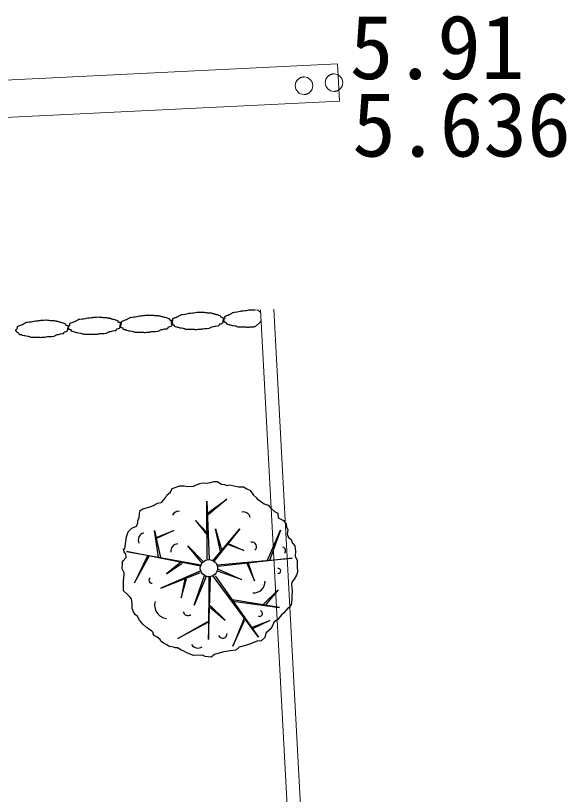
# Model space of a CAD drawing. Units: millimetres, scale not verified. Extents: x -205250 to 205250, y -143500 to 143500.
# Drawn here: x -52370 to -46091, y -1061 to 7816 of the extents above; entities that cross this region are included whole.
import ezdxf
from ezdxf.enums import TextEntityAlignment as Align

# ---------------------------------------------------------------- set-up
doc = ezdxf.new("R2010")
doc.units = ezdxf.units.MM
doc.header["$LTSCALE"] = 500
doc.linetypes.add('DOTTED', pattern=[1.75, 0.25, -1.5])
doc.layers.add('0-1_現況図面', color=7, linetype='Continuous', lineweight=13)
doc.layers.add('0-2_単点（標高）', color=7, linetype='DOTTED', lineweight=18)
doc.styles.add('ＭＳ ゴシック', font='')
doc.styles.get('ＭＳ ゴシック').set_extended_font_data('MS Gothic')

msp = doc.modelspace()

# ---------------------------------------------------------------- linework, layer by layer
at = {"layer": '0-1_現況図面'}
for p, q in [((-68043.9, 6319.5), (-48701, 7267)), ((-48701, 7267), (-48677, 6840)), ((-48677, 6840), (-68022, 5899.3)), ((-49576.9, 4462.2), (-48947.1, -7248.2)), ((-48800.4, -7181.8), (-49427, 4469))]:
    msp.add_line(p, q, dxfattribs=at)
at = {"layer": '0-1_現況図面', "lineweight": 25}
for points in [[(-49992.8, 4334.4), (-49999, 4338.2), (-49999.2, 4342), (-49999.3, 4345.2), (-50001.4, 4351.7), (-49998.1, 4355.4), (-49990.5, 4360.4), (-49982.8, 4363.9), (-49981.2, 4366.6), (-49984.1, 4374.3), (-49983.5, 4379.5), (-49983.7, 4383.6), (-49981.3, 4389.5), (-49974.6, 4393.5), (-49971.1, 4394), (-49955.8, 4400.5), (-49948.1, 4402.8), (-49936.2, 4408.6), (-49924.2, 4412), (-49914.1, 4419.7), (-49896.2, 4426), (-49892.9, 4431.1), (-49879.2, 4436), (-49868.8, 4435.9), (-49843.9, 4440.5), (-49827.5, 4443), (-49805.9, 4445.9), (-49794.8, 4449.9), (-49776.6, 4451.3), (-49753.3, 4453.5), (-49741.2, 4455.2), (-49722.3, 4458), (-49710.3, 4461.5), (-49689.4, 4461.8), (-49680.7, 4460.5), (-49649.5, 4462.4), (-49640.8, 4461.6)], [(-51716.8, 4320.9), (-51704.9, 4326.7), (-51692.9, 4330.1), (-51682.8, 4337.8), (-51664.9, 4344.1), (-51661.6, 4349.2), (-51647.9, 4354.1), (-51637.5, 4354), (-51612.6, 4358.6), (-51596.2, 4361.1), (-51574.6, 4364), (-51563.5, 4368), (-51545.3, 4369.4), (-51522, 4371.6), (-51509.9, 4373.3), (-51491, 4376.1), (-51479, 4379.6), (-51458.1, 4379.9), (-51449.4, 4378.6), (-51418.2, 4380.5), (-51409.5, 4379.7), (-51395.6, 4378.3), (-51387.7, 4377.2), (-51374.6, 4375.8), (-51364.2, 4374.2), (-51357.2, 4374.5), (-51350.3, 4373.9), (-51334.6, 4374), (-51326.8, 4372.4), (-51315.4, 4370.8), (-51306.6, 4368.9), (-51304, 4367.3), (-51293.5, 4365.1), (-51283.8, 4363.5), (-51280.3, 4361.9), (-51280.2, 4360.5), (-51275, 4359), (-51263.6, 4356.9), (-51257.5, 4355.7), (-51255.7, 4355.2)], [(-51255.7, 4355.2), (-51244.3, 4352.5), (-51232.8, 4348.3), (-51224.9, 4344.6), (-51216.9, 4342.4), (-51211.6, 4339.7), (-51206.3, 4336.2), (-51206, 4331), (-51204, 4325.2), (-51197, 4322.9), (-51186.4, 4319.9), (-51175.9, 4317.2), (-51175.7, 4312), (-51175.5, 4308.5), (-51175.4, 4305.9), (-51177, 4302.6), (-51177.7, 4299.1), (-51177.6, 4296.8), (-51175, 4295.5), (-51171.4, 4293.3), (-51170.4, 4291.6), (-51171.1, 4287.2), (-51171, 4284.6), (-51173.5, 4283.1), (-51183.8, 4279.1), (-51181.9, 4275.2), (-51176.6, 4272.8), (-51174.7, 4269.4), (-51179, 4269.5)], [(-51127.7, 4343.2), (-51115.8, 4348.9), (-51103.8, 4352.4), (-51093.7, 4360.1), (-51075.7, 4366.4), (-51072.5, 4371.4), (-51058.8, 4376.4), (-51048.4, 4376.3), (-51023.4, 4380.8), (-51007, 4383.3), (-50985.5, 4386.3), (-50974.4, 4390.3), (-50956.2, 4391.6), (-50932.9, 4393.8), (-50920.8, 4395.5), (-50901.8, 4398.4), (-50889.8, 4401.8), (-50869, 4402.2), (-50860.3, 4400.8), (-50829.1, 4402.7), (-50820.4, 4402), (-50806.5, 4400.6), (-50798.6, 4399.5), (-50785.5, 4398), (-50775, 4396.4), (-50768.1, 4396.7), (-50761.1, 4396.2), (-50745.5, 4396.3), (-50737.6, 4394.6), (-50726.3, 4393.1), (-50717.5, 4391.1), (-50714.8, 4389.5), (-50704.3, 4387.4), (-50694.7, 4385.7), (-50691.2, 4384.2), (-50691.1, 4382.7), (-50685.8, 4381.2), (-50674.5, 4379.1), (-50668.3, 4377.9), (-50666.6, 4377.4)], [(-50666.6, 4377.4), (-50655.2, 4374.7), (-50643.7, 4370.6), (-50635.7, 4366.9), (-50627.8, 4364.6), (-50622.5, 4361.9), (-50617.1, 4358.4), (-50616.9, 4353.2), (-50614.9, 4347.5), (-50607.9, 4345.2), (-50597.3, 4342.2), (-50586.8, 4339.4), (-50586.6, 4334.2), (-50586.4, 4330.8), (-50586.3, 4328.1), (-50587.9, 4324.9), (-50588.6, 4321.4), (-50588.5, 4319.1), (-50585.8, 4317.7), (-50582.3, 4315.6), (-50581.3, 4313.9), (-50582, 4309.5), (-50581.9, 4306.9), (-50584.4, 4305.3), (-50594.7, 4301.4), (-50592.7, 4297.4), (-50587.4, 4295), (-50585.5, 4291.6), (-50589.9, 4291.7)], [(-50429.6, 4238.9), (-50437.5, 4241.7), (-50442, 4243.9), (-50452.5, 4246.6), (-50454.3, 4247.7), (-50478.8, 4252.1), (-50492.7, 4253.2), (-50500.6, 4255.8), (-50514.7, 4259.2), (-50526, 4260.7), (-50528, 4265.9), (-50545.5, 4268.3), (-50555.2, 4271.9), (-50556.2, 4275.1), (-50561.5, 4278.3), (-50559.1, 4283.4), (-50561, 4285.3), (-50564.5, 4287.2), (-50573.3, 4288.8), (-50575.1, 4290.8), (-50577.8, 4292.7), (-50585.7, 4295.3), (-50588.6, 4301.2), (-50588, 4307.6), (-50594.2, 4311.4), (-50594.4, 4315.2), (-50594.5, 4318.4), (-50596.6, 4325), (-50593.2, 4328.6), (-50585.6, 4333.6), (-50578, 4337.1), (-50576.4, 4339.8), (-50579.3, 4347.5), (-50578.7, 4352.7), (-50578.9, 4356.8), (-50576.5, 4362.7), (-50569.8, 4366.8), (-50566.3, 4367.2), (-50551, 4373.7), (-50543.3, 4376)], [(-50543.3, 4376), (-50531.4, 4381.8), (-50519.4, 4385.2), (-50509.3, 4392.9), (-50491.3, 4399.2), (-50488.1, 4404.3), (-50474.4, 4409.3), (-50464, 4409.1), (-50439, 4413.7), (-50422.7, 4416.2), (-50401.1, 4419.2), (-50390, 4423.1), (-50371.8, 4424.5), (-50348.5, 4426.7), (-50336.4, 4428.4), (-50317.4, 4431.3), (-50305.4, 4434.7), (-50284.6, 4435), (-50275.9, 4433.7), (-50244.7, 4435.6), (-50236, 4434.8), (-50222.1, 4433.4), (-50214.2, 4432.3), (-50201.1, 4430.9), (-50190.6, 4429.3), (-50183.7, 4429.6), (-50176.7, 4429), (-50161.1, 4429.1), (-50153.2, 4427.5), (-50141.9, 4425.9), (-50133.1, 4424), (-50130.4, 4422.4), (-50119.9, 4420.2), (-50110.3, 4418.6), (-50106.8, 4417), (-50106.7, 4415.6), (-50101.4, 4414.1), (-50090.1, 4412), (-50083.9, 4410.8), (-50082.2, 4410.3)], [(-50082.2, 4410.3), (-50070.8, 4407.6), (-50059.3, 4403.5), (-50051.3, 4399.7), (-50043.4, 4397.5), (-50038.1, 4394.8), (-50032.7, 4391.3), (-50032.5, 4386.1), (-50030.5, 4380.3), (-50023.5, 4378), (-50012.9, 4375), (-50002.4, 4372.3), (-50002.2, 4367.1), (-50002, 4363.6), (-50001.9, 4361), (-50003.5, 4357.7), (-50004.2, 4354.2), (-50004.1, 4351.9), (-50001.4, 4350.6), (-49997.9, 4348.4), (-49996.9, 4346.7), (-49997.6, 4342.3), (-49997.5, 4339.7), (-50000, 4338.2), (-50010.3, 4334.2), (-50008.4, 4330.3), (-50003, 4327.9), (-50001.2, 4324.5), (-50005.5, 4324.6)], [(-52200.8, 4149.4), (-52208.7, 4152.3), (-52213.1, 4154.4), (-52223.7, 4157.1), (-52225.4, 4158.2), (-52249.9, 4162.6), (-52263.9, 4163.8), (-52271.8, 4166.3), (-52285.8, 4169.8), (-52297.2, 4171.3), (-52299.2, 4176.4), (-52316.6, 4178.8), (-52326.3, 4182.5), (-52327.3, 4185.6), (-52332.7, 4188.9), (-52330.3, 4193.9), (-52332.1, 4195.9), (-52335.7, 4197.7), (-52344.4, 4199.4), (-52346.2, 4201.3), (-52348.9, 4203.2), (-52356.9, 4205.8), (-52359.7, 4211.8), (-52359.1, 4218.2), (-52365.4, 4222), (-52365.5, 4225.7), (-52365.7, 4228.9), (-52367.7, 4235.5), (-52364.4, 4239.1), (-52356.8, 4244.1), (-52349.2, 4247.6), (-52347.5, 4250.3), (-52350.5, 4258), (-52349.8, 4263.3), (-52350, 4267.3), (-52347.7, 4273.2), (-52340.9, 4277.3), (-52337.5, 4277.7), (-52322.1, 4284.2), (-52314.4, 4286.6)], [(-52314.4, 4286.6), (-52302.5, 4292.3), (-52290.5, 4295.8), (-52280.4, 4303.5), (-52262.5, 4309.8), (-52259.2, 4314.8), (-52245.6, 4319.8), (-52235.2, 4319.7), (-52210.2, 4324.2), (-52193.8, 4326.7), (-52172.2, 4329.7), (-52161.1, 4333.7), (-52143, 4335), (-52119.6, 4337.2), (-52107.6, 4338.9), (-52088.6, 4341.8), (-52076.6, 4345.2), (-52055.8, 4345.6), (-52047, 4344.2), (-52015.9, 4346.2), (-52007.2, 4345.4), (-51993.2, 4344), (-51985.4, 4342.9), (-51972.3, 4341.4), (-51961.8, 4339.8), (-51954.9, 4340.1), (-51947.9, 4339.6), (-51932.3, 4339.7), (-51924.4, 4338), (-51913, 4336.5), (-51904.3, 4334.5), (-51901.6, 4332.9), (-51891.1, 4330.8), (-51881.5, 4329.1), (-51877.9, 4327.6), (-51877.9, 4326.1), (-51872.6, 4324.6), (-51861.2, 4322.5), (-51855.1, 4321.3), (-51853.3, 4320.8)], [(-51853.3, 4320.8), (-51841.9, 4318.1), (-51830.5, 4314), (-51822.5, 4310.3), (-51814.6, 4308), (-51809.3, 4305.3), (-51803.9, 4301.8), (-51803.7, 4296.6), (-51801.7, 4290.9), (-51794.6, 4288.6), (-51784.1, 4285.6), (-51773.6, 4282.8), (-51773.3, 4277.6), (-51773.2, 4274.2), (-51773.1, 4271.5), (-51774.7, 4268.3), (-51775.4, 4264.8), (-51775.3, 4262.5), (-51772.6, 4261.1), (-51769, 4259), (-51768.1, 4257.3), (-51768.8, 4252.9), (-51768.6, 4250.3), (-51771.2, 4248.7), (-51781.4, 4244.8), (-51779.5, 4240.8), (-51774.2, 4238.4), (-51772.3, 4235), (-51776.7, 4235.1)], [(-51603.1, 4183.8), (-51611.1, 4186.6), (-51615.5, 4188.7), (-51626, 4191.5), (-51627.8, 4192.6), (-51652.3, 4197), (-51666.2, 4198.1), (-51674.2, 4200.7), (-51688.2, 4204.1), (-51699.5, 4205.6), (-51701.5, 4210.8), (-51719, 4213.2), (-51728.7, 4216.8), (-51729.7, 4220), (-51735, 4223.2), (-51732.7, 4228.3), (-51734.5, 4230.2), (-51738, 4232.1), (-51746.8, 4233.7), (-51748.6, 4235.7), (-51751.3, 4237.6), (-51759.2, 4240.2), (-51762.1, 4246.1), (-51761.5, 4252.5), (-51767.7, 4256.3), (-51767.9, 4260.1), (-51768, 4263.3), (-51770.1, 4269.8), (-51766.8, 4273.5), (-51759.2, 4278.5), (-51751.5, 4282), (-51749.9, 4284.7), (-51752.8, 4292.4), (-51752.2, 4297.6), (-51752.4, 4301.7), (-51750, 4307.6), (-51743.3, 4311.6), (-51739.8, 4312.1), (-51724.5, 4318.6), (-51716.8, 4320.9)], [(-51179, 4269.5), (-51183.6, 4255.4), (-51189.4, 4249.3), (-51201.4, 4244.7), (-51217.7, 4241.7), (-51221.9, 4237.7), (-51221.8, 4234.8), (-51226, 4231.7), (-51227.5, 4226.4), (-51229.1, 4223.5), (-51238.5, 4221), (-51263.5, 4217.6), (-51276.4, 4215.3), (-51286.7, 4212.5), (-51301.4, 4211), (-51310, 4207.7), (-51315.9, 4204.3), (-51320.1, 4201.8), (-51332.1, 4197.7), (-51338, 4193.4), (-51363.8, 4189.1), (-51378.6, 4188.7), (-51390.7, 4188.8), (-51409.7, 4187.7), (-51422.7, 4185.3), (-51431.3, 4183.8), (-51441.6, 4182.5), (-51454.6, 4182.2), (-51467.6, 4180.8), (-51480.5, 4179.3), (-51490.9, 4178.9), (-51497.1, 4179.7), (-51505.8, 4181.1), (-51516.2, 4181.2), (-51524, 4181.7), (-51532.7, 4180.8), (-51564, 4181.7), (-51581.3, 4181), (-51592.7, 4182.8), (-51603.1, 4183.8)], [(-51014, 4206), (-51021.9, 4208.9), (-51026.4, 4211), (-51036.9, 4213.7), (-51038.7, 4214.8), (-51063.2, 4219.2), (-51077.1, 4220.4), (-51085, 4222.9), (-51099.1, 4226.4), (-51110.4, 4227.9), (-51112.4, 4233), (-51129.8, 4235.4), (-51139.6, 4239.1), (-51140.6, 4242.2), (-51145.9, 4245.5), (-51143.5, 4250.5), (-51145.4, 4252.5), (-51148.9, 4254.3), (-51157.7, 4256), (-51159.5, 4257.9), (-51162.2, 4259.8), (-51170.1, 4262.4), (-51173, 4268.4), (-51172.4, 4274.8), (-51178.6, 4278.6), (-51178.8, 4282.3), (-51178.9, 4285.5), (-51180.9, 4292.1), (-51177.6, 4295.7), (-51170, 4300.7), (-51162.4, 4304.2), (-51160.8, 4306.9), (-51163.7, 4314.6), (-51163.1, 4319.9), (-51163.3, 4323.9), (-51160.9, 4329.8), (-51154.1, 4333.9), (-51150.7, 4334.3), (-51135.4, 4340.8), (-51127.7, 4343.2)], [(-50589.9, 4291.7), (-50594.5, 4277.6), (-50600.3, 4271.5), (-50612.2, 4266.9), (-50628.6, 4263.9), (-50632.8, 4259.9), (-50632.6, 4257.1), (-50636.8, 4254), (-50638.3, 4248.7), (-50639.9, 4245.7), (-50649.4, 4243.3), (-50674.4, 4239.8), (-50687.3, 4237.5), (-50697.6, 4234.8), (-50712.3, 4233.2), (-50720.8, 4230), (-50726.8, 4226.5), (-50731, 4224), (-50743, 4220), (-50748.8, 4215.7), (-50774.7, 4211.3), (-50789.4, 4211), (-50801.6, 4211), (-50820.6, 4209.9), (-50833.5, 4207.6), (-50842.1, 4206), (-50852.5, 4204.7), (-50865.5, 4204.4), (-50878.5, 4203), (-50891.4, 4201.6), (-50901.8, 4201.1), (-50907.9, 4202), (-50916.7, 4203.3), (-50927.1, 4203.5), (-50934.9, 4204), (-50943.6, 4203), (-50974.8, 4204), (-50992.2, 4203.2), (-51003.5, 4205), (-51014, 4206)], [(-50005.5, 4324.6), (-50010.1, 4310.5), (-50015.9, 4304.4), (-50027.8, 4299.8), (-50044.2, 4296.8), (-50048.4, 4292.8), (-50048.2, 4289.9), (-50052.4, 4286.8), (-50053.9, 4281.5), (-50055.5, 4278.6), (-50065, 4276.1), (-50090, 4272.7), (-50102.9, 4270.4), (-50113.2, 4267.6), (-50127.9, 4266.1), (-50136.4, 4262.8), (-50142.4, 4259.4), (-50146.6, 4256.9), (-50158.6, 4252.9), (-50164.4, 4248.5), (-50190.3, 4244.2), (-50205, 4243.8), (-50217.2, 4243.9), (-50236.2, 4242.8), (-50249.1, 4240.4), (-50257.8, 4238.9), (-50268.1, 4237.6), (-50281.1, 4237.3), (-50294.1, 4235.9), (-50307, 4234.4), (-50317.4, 4234), (-50323.5, 4234.9), (-50332.3, 4236.2), (-50342.7, 4236.3), (-50350.5, 4236.9), (-50359.2, 4235.9), (-50390.5, 4236.8), (-50407.8, 4236.1), (-50419.1, 4237.9), (-50429.6, 4238.9)], [(-49641, 4269.6), (-49654, 4267.2), (-49662.6, 4265.7), (-49672.9, 4264.4), (-49685.9, 4264.1), (-49698.9, 4262.7), (-49711.8, 4261.2), (-49722.2, 4260.8), (-49728.4, 4261.6), (-49737.1, 4263), (-49747.5, 4263.1), (-49755.4, 4263.6), (-49764, 4262.7), (-49795.3, 4263.6), (-49812.6, 4262.9), (-49824, 4264.7), (-49834.4, 4265.7), (-49842.4, 4268.5), (-49846.8, 4270.6), (-49857.3, 4273.4), (-49859.1, 4274.5), (-49883.6, 4278.9), (-49897.5, 4280), (-49905.5, 4282.6), (-49919.5, 4286), (-49930.9, 4287.5), (-49932.8, 4292.7), (-49950.3, 4295.1), (-49960, 4298.7), (-49961, 4301.9), (-49966.3, 4305.1), (-49964, 4310.2), (-49965.8, 4312.1), (-49969.3, 4314), (-49978.1, 4315.6), (-49979.9, 4317.6), (-49982.6, 4319.5), (-49990.5, 4322.1), (-49993.4, 4328), (-49992.8, 4334.4)], [(-51776.7, 4235.1), (-51781.2, 4221), (-51787.1, 4214.9), (-51799, 4210.3), (-51815.4, 4207.3), (-51819.5, 4203.3), (-51819.4, 4200.5), (-51823.6, 4197.4), (-51825.1, 4192.1), (-51826.7, 4189.1), (-51836.1, 4186.7), (-51861.2, 4183.2), (-51874.1, 4180.9), (-51884.4, 4178.2), (-51899.1, 4176.6), (-51907.6, 4173.4), (-51913.5, 4169.9), (-51917.7, 4167.4), (-51929.7, 4163.4), (-51935.6, 4159.1), (-51961.5, 4154.7), (-51976.2, 4154.4), (-51988.3, 4154.4), (-52007.4, 4153.3), (-52020.3, 4151), (-52028.9, 4149.4), (-52039.3, 4148.1), (-52052.3, 4147.8), (-52065.2, 4146.4), (-52078.2, 4145), (-52088.6, 4144.5), (-52094.7, 4145.4), (-52103.4, 4146.7), (-52113.9, 4146.9), (-52121.7, 4147.4), (-52130.3, 4146.4), (-52161.6, 4147.4), (-52178.9, 4146.6), (-52190.3, 4148.4), (-52200.8, 4149.4)], [(-51123.7, 1736.1), (-51106.4, 1875.2), (-51086.1, 1933.2), (-51045.7, 1973.8), (-50990.8, 1997), (-50976.3, 2034.6), (-50976.3, 2063.6), (-50961.9, 2092.6), (-50956.1, 2144.8), (-50950.3, 2173.8), (-50918.5, 2194.1), (-50834.7, 2217.2), (-50791.4, 2234.6), (-50756.7, 2257.8), (-50707.5, 2266.5), (-50678.6, 2295.5), (-50658.4, 2327.4), (-50644, 2350.6), (-50603.5, 2385.4), (-50583.3, 2425.9), (-50496.6, 2457.8), (-50447.4, 2454.9), (-50407, 2449.1), (-50343.4, 2452), (-50300, 2469.4), (-50271.1, 2481), (-50236.4, 2489.7), (-50193.1, 2486.8), (-50149.7, 2495.5), (-50106.4, 2504.2), (-50071.7, 2504.2), (-50051.5, 2492.6), (-50022.6, 2475.2), (-49987.9, 2469.4), (-49961.9, 2460.7), (-49933, 2466.5), (-49828.9, 2443.3), (-49771.1, 2443.3), (-49733.5, 2420.1), (-49698.9, 2405.7)], [(-49698.9, 2405.7), (-49672.9, 2373.8), (-49658.4, 2350.6), (-49623.7, 2318.7), (-49617.9, 2307.1), (-49537, 2252), (-49490.8, 2234.6), (-49464.8, 2205.7), (-49418.5, 2165.1), (-49380.9, 2144.8), (-49375.2, 2092.6), (-49317.4, 2060.7), (-49285.6, 2020.1), (-49282.7, 1988.3), (-49265.3, 1953.5), (-49274, 1904.2), (-49268.2, 1883.9), (-49256.7, 1863.6), (-49227.8, 1843.3), (-49222, 1823), (-49213.3, 1802.8), (-49187.3, 1773.8), (-49178.6, 1712.9), (-49181.5, 1649.1), (-49161.3, 1608.5), (-49161.3, 1570.9), (-49161.3, 1539), (-49155.5, 1472.3), (-49167.1, 1437.5), (-49193.1, 1391.2), (-49219.1, 1359.3), (-49224.9, 1333.2), (-49216.2, 1254.9), (-49219.1, 1202.8), (-49219.1, 1162.2), (-49227.8, 1104.2), (-49250.9, 1066.5), (-49262.4, 1063.6), (-49314.5, 1005.7), (-49340.5, 985.4)], [(-50185.6, 1620.5), (-50188.6, 2280.5), (-50164.6, 1614.5)], [(-50183.7, 2144.4), (-49963.2, 2304.6), (-50173.6, 2126.8)], [(-50187, 1918.9), (-50320.8, 2060.5), (-50194.6, 1903.8)], [(-50118.9, 1604.1), (-49813, 1964.1), (-50104.5, 1599.4)], [(-50032.4, 1705.8), (-50089.4, 1967.1), (-50020.3, 1717)], [(-50739.6, 1641.6), (-50786.5, 1946), (-50717.4, 1638.6)], [(-50768.8, 1867.2), (-50567.2, 1946), (-50756.5, 1858.6)], [(-49496.8, 1606.9), (-49350.3, 1952), (-49476.5, 1605.5)], [(-49944.8, 1799.2), (-49767.9, 1720), (-49951.2, 1786.3)], [(-50880.9, 846.2), (-50918.5, 878.1), (-50956.1, 924.5), (-50982.1, 965.1), (-51008.1, 991.2), (-51025.5, 1020.1), (-51042.8, 1057.8), (-51042.8, 1110), (-51048.6, 1168), (-51071.7, 1194.1), (-51106.4, 1228.8), (-51141.1, 1260.7), (-51141.1, 1312.9), (-51141.1, 1347.7), (-51141.1, 1373.8), (-51135.3, 1405.7), (-51132.4, 1440.4), (-51132.4, 1463.6), (-51141.1, 1478.1), (-51152.6, 1501.3), (-51155.5, 1518.7), (-51152.6, 1562.2), (-51152.6, 1588.3), (-51144, 1602.8), (-51109.3, 1637.5), (-51115.1, 1678.1), (-51132.4, 1704.2), (-51138.2, 1739), (-51123.7, 1736.1)], [(-50261.6, 1539.4), (-51105, 1707.9), (-50257.1, 1554)], [(-50244.9, 1576.3), (-50404.9, 1771.2), (-50233.7, 1596.4)], [(-50865.2, 1660), (-51014.9, 1349.3), (-50846.6, 1653.7)], [(-50068.4, 1554.2), (-49218.1, 1632.6), (-50062.4, 1536.1)], [(-50486.7, 1584.3), (-50648.3, 1454.8), (-50471, 1575.3)], [(-50068.4, 1509.5), (-49795, 1388.5), (-50068.4, 1484.9)], [(-49734.8, 1573.6), (-49647.8, 1373.4), (-49713.9, 1569.3)], [(-50258.5, 1485.7), (-50714.4, 1289), (-50263.7, 1466.8)], [(-50197.6, 1421.6), (-50335.8, 1096.2), (-50215.6, 1433.7)], [(-50095.5, 1430.7), (-49602.7, 731.6), (-50119.5, 1427.7)], [(-50439.7, 1397.4), (-50483.1, 1180.6), (-50423, 1397.5)], [(-50167.5, 1419.8), (-50170.6, 704.4), (-50149.5, 1418.6)], [(-49552.4, 1100.1), (-49377.3, 1271), (-49518.5, 1102.2)], [(-49892.5, 1142.7), (-49362.3, 1069.1), (-49897.1, 1156.5)], [(-50159.6, 1078.5), (-49981.3, 924.4), (-50152.5, 1090.2)], [(-49340.5, 985.4), (-49380.9, 933.2), (-49421.4, 904.2), (-49456.1, 831.7), (-49516.8, 776.7), (-49528.3, 727.4), (-49574.6, 683.9), (-49609.3, 689.7), (-49693.1, 654.9), (-49748, 637.5), (-49820.3, 617.2), (-49857.8, 582.5), (-49918.5, 576.7), (-49996.6, 565.1), (-50037, 553.5), (-50100.6, 533.2), (-50141.1, 504.2), (-50210.4, 510), (-50239.3, 527.4), (-50343.4, 521.6), (-50372.3, 533.2), (-50418.5, 553.5), (-50444.5, 568), (-50487.9, 588.3), (-50522.6, 608.5), (-50545.7, 608.5), (-50568.8, 617.2), (-50620.8, 623), (-50646.8, 643.3), (-50684.4, 663.6), (-50713.3, 686.8), (-50722, 704.2), (-50756.7, 730.3), (-50788.5, 750.6), (-50800, 768), (-50800, 782.5), (-50817.4, 799.9), (-50854.9, 825.9), (-50875.2, 840.4), (-50880.9, 846.2)], [(-50169.7, 900.3), (-50522.1, 716.5), (-50176.6, 909.4)], [(-49764.5, 949.5), (-49894.1, 629.1), (-49758.9, 921.4)], [(-49679.9, 841.2), (-49473.5, 921.4), (-49668.8, 825)]]:
    msp.add_lwpolyline(points, dxfattribs=at)
at = {"layer": '0-1_現況図面'}
for points in [[(-49640.5, 4462.3), (-49607.5, 4456.8), (-49593.9, 4447.7), (-49575, 4428.3)], [(-49641, 4269.6), (-49595.7, 4305.1), (-49570.1, 4336)]]:
    msp.add_lwpolyline(points, dxfattribs=at)
at = {"layer": '0-1_現況図面', "lineweight": 25}
msp.add_circle((-50166, 1518), 98, dxfattribs=at)
for centre, radius, start, end in [((-50515.1, 2097.3), 68.9, 78.72192, 159.36451), ((-49773.3, 2078.1), 79.9, 12.56397, 102.49374), ((-50889.6, 1836.8), 82.5, 103.63327, 203.25869), ((-50517.1, 1710.4), 84.8, 91.22678, 187.15998), ((-49673.4, 1763.2), 51.3, 306.0041, 104.80268), ((-49332.9, 1716.8), 40.9, 312.87997, 75.15095), ((-49373, 1486.8), 26.6, 257.50626, 102.49374), ((-50817.3, 1380.7), 33.1, 123.14829, 276.06594), ((-49656.5, 1365.1), 130.4, 266.3161, 1.88122), ((-50632.9, 1095.4), 152.5, 163.39657, 263.9556), ((-50406.2, 1031.2), 52.9, 190.48447, 310.88299), ((-49586.5, 999.9), 31.5, 235.83963, 74.72937), ((-50008.9, 769.7), 49.4, 200.91392, 4.76356), ((-50290.3, 690.4), 84.2, 210.48814, 305.31653)]:
    msp.add_arc(centre, radius, start, end, dxfattribs=at)
at = {"layer": '0-2_単点（標高）', "linetype": 'Continuous', "lineweight": 13}
for centre in [(-49082, 7016), (-48740, 7051)]:
    msp.add_circle(centre, 100, dxfattribs=at)
at = {"layer": '0-2_単点（標高）'}
for centre, start, end in [((-49082, 7016), 90, 270), ((-49082, 7016), 270, 90), ((-48740, 7051), 90, 270), ((-48740, 7051), 270, 90)]:
    msp.add_arc(centre, 100, start, end, dxfattribs=at)

# ---------------------------------------------------------------- texts
at = {"layer": '0-2_単点（標高）', "style": 'ＭＳ ゴシック'}
for s, p in [('5.91', (-48561.5, 6871.5)), ('5.636', (-48533.2, 5988.7))]:
    msp.add_text(s, height=733.1, dxfattribs=at).set_placement(p, align=Align.BOTTOM_LEFT)

doc.saveas('drawing.dxf')
